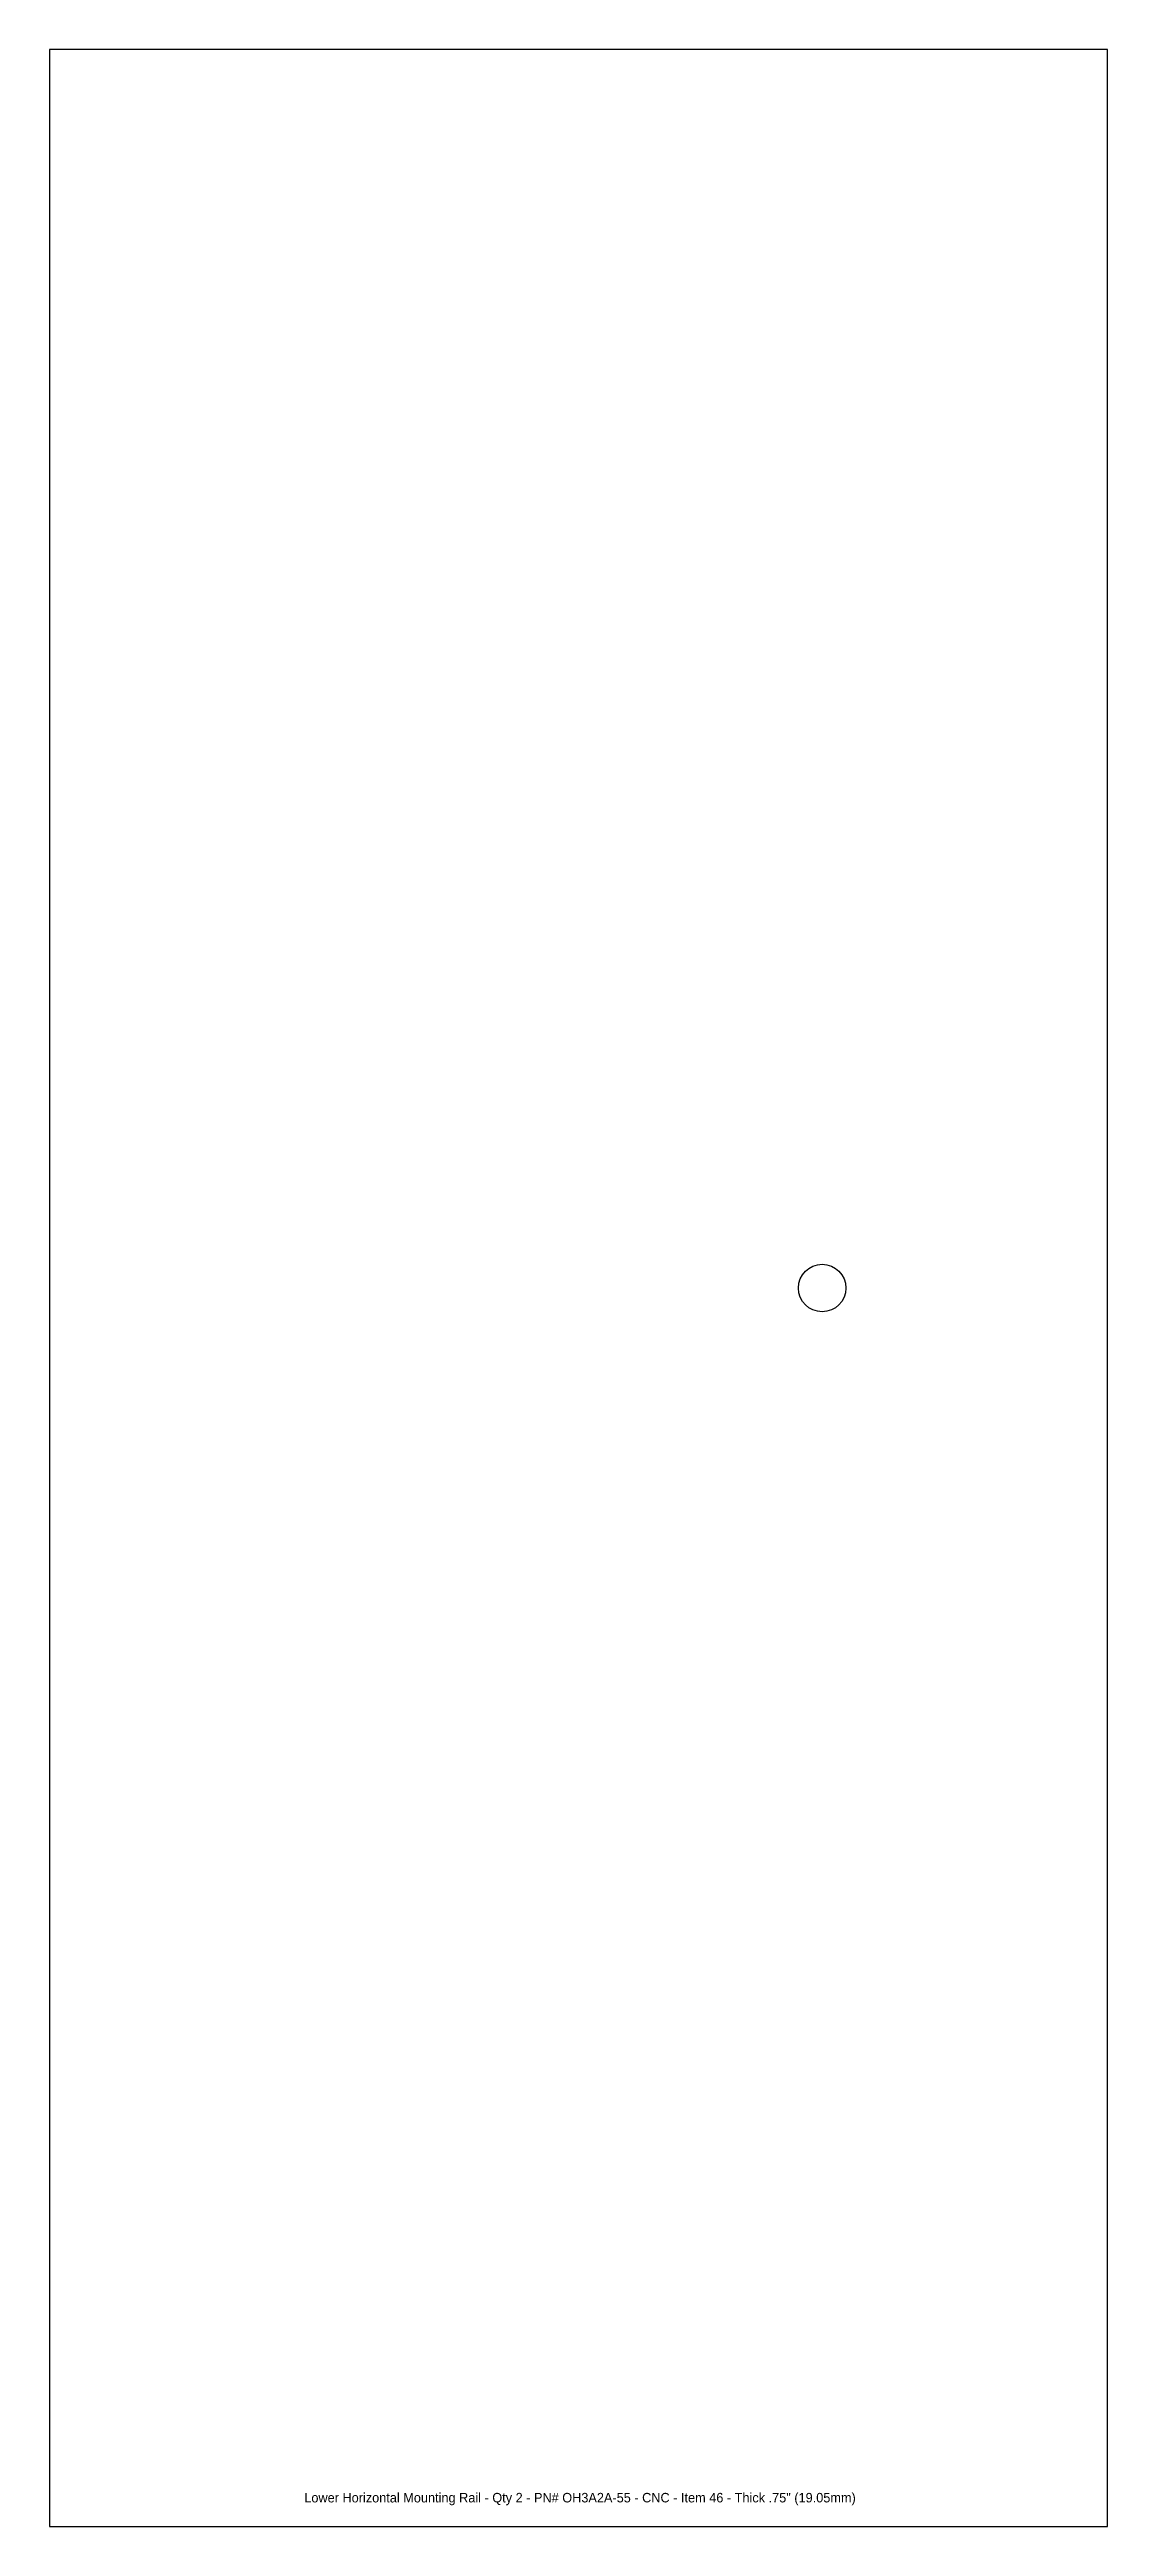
# Model space of a CAD drawing. Extents: x 2.8 to 8.3, y 4 to 17.
import ezdxf

# ---------------------------------------------------------------- set-up
doc = ezdxf.new("R2010")
doc.units = 0
doc.header["$MEASUREMENT"] = 0
doc.layers.get('0').update_dxf_attribs({"linetype": 'CONTINUOUS'})
doc.layers.add('Info', color=4, linetype='CONTINUOUS')
doc.styles.add('Annotative', font='txt')

msp = doc.modelspace()

# ---------------------------------------------------------------- linework, layer by layer
at = {"color": 7, "linetype": 'Continuous'}
msp.add_lwpolyline([(2.765, 3.963), (8.327, 3.963), (8.327, 16.992), (2.765, 16.992)], close=True, dxfattribs=at)
msp.add_circle((6.827, 10.477), 0.125, dxfattribs=at)

# ---------------------------------------------------------------- texts
at = {"layer": 'Info', "insert": (5.554, 4.139), "char_height": 0.05, "attachment_point": 2, "style": 'Annotative'}
msp.add_mtext_dynamic_manual_height_columns('Lower Horizontal Mounting Rail - Qty 2 - PN# OH3A2A-55 - CNC - Item 46 - Thick .75" (19.05mm)', width=5.31726, gutter_width=0.625, heights=[0.083], dxfattribs=at)

doc.saveas('drawing.dxf')
